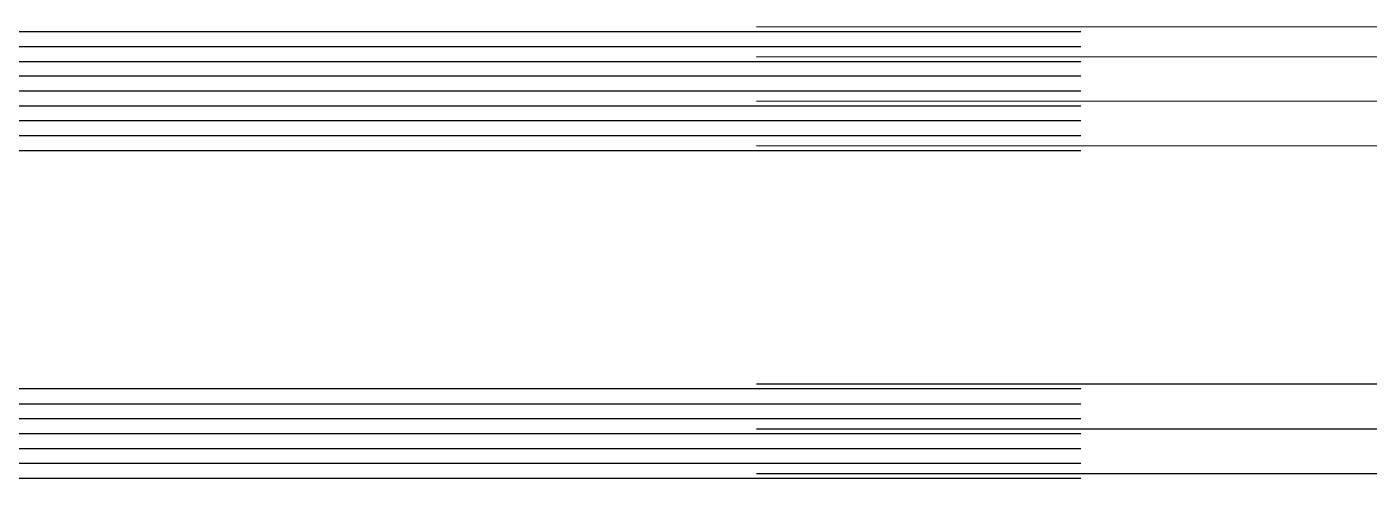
# Model space of a CAD drawing. Header units: inches. Extents: x 21 to 38546, y 13 to 15001.
# Drawn here: x 5110.79 to 5119.82, y 1292.81 to 1295.84 of the extents above; entities that cross this region are included whole.
import ezdxf

# ---------------------------------------------------------------- set-up
doc = ezdxf.new("R2010")
doc.units = ezdxf.units.IN
doc.header["$MEASUREMENT"] = 0
doc.layers.add('Z_MİM_00', color=8, linetype='Continuous', lineweight=25)
doc.layers.add('Z_MİM_MYM_CAM', color=8, linetype='Continuous', lineweight=25)

# ---------------------------------------------------------------- blocks, each defined once
blk = doc.blocks.new('A$C26d8dfcf')
at = {"layer": 'Z_MİM_MYM_CAM'}
for p, q in [((258.2858762190954, 22.62210715104993), (269.9183373947199, 22.62210715104993)), ((258.2858762190954, 22.52210715105002), (269.9183373947199, 22.52210715105002)), ((258.2858762190954, 22.42210715105011), (269.9183373947199, 22.42210715105011)), ((258.2858762190954, 20.12210715104993), (269.9183373947199, 20.12210715104993)), ((258.2858762190954, 20.02210715105002), (269.9183373947199, 20.02210715105002)), ((258.2858762190954, 19.92210715105011), (269.9183373947199, 19.92210715105011)), ((258.2858762190954, 19.8221071510502), (269.9183373947199, 19.8221071510502)), ((258.2858762190954, 19.72210715105029), (269.9183373947199, 19.72210715105029)), ((258.2858762190954, 19.62210715104992), (269.9183373947199, 19.62210715104992))]:
    blk.add_line(p, q, dxfattribs=at)
for points in [[(269.9183373947199, 22.3221071510502), (258.2858762190954, 22.3221071510502)], [(269.9183373947199, 22.22210715105029), (258.2858762190954, 22.22210715105029)], [(269.9183373947199, 22.12210715104993), (258.2858762190954, 22.12210715104993)], [(269.9183373947199, 22.02210715105002), (258.2858762190954, 22.02210715105002)], [(269.9183373947199, 21.92210715105011), (258.2858762190954, 21.92210715105011)], [(269.9183373947199, 21.8221071510502), (258.2858762190954, 21.8221071510502)], [(269.9183373947199, 21.8221071510502), (258.2858762190954, 21.8221071510502)], [(269.9183373947199, 20.2221071510503), (258.2858762190954, 20.2221071510503)], [(258.2858762190954, 20.2221071510503), (258.2858762190954, 19.62210715104992), (269.9183373947199, 19.62210715104992)], [(258.2858762190954, 19.62210715104992), (269.9183373947199, 19.62210715104992)], [(258.2858762190954, 19.62210715104992), (269.9183373947199, 19.62210715104992)]]:
    blk.add_lwpolyline(points, dxfattribs=at)
blk = doc.blocks.new('-KM- AL-2 EĞİMLİ CEPHE')
at = {"layer": 'Z_MİM_MYM_CAM'}
for p, q in [((-157.2893942929558, -56.481027730674, 8.6250769584e-06), (-253.6228335909109, -56.45666854182217, -0.001627494501216)), ((-253.6228682555593, -56.65666853884795, -0.001627494501216), (-157.2893942929521, -56.68103656596578, 8.6250769584e-06)), ((-155.7783942841205, -56.98127400851991, 8.6250769584e-06), (-253.6229144808022, -56.95666853528564, -0.001627494501216)), ((-158.2785791911928, -57.28088113265041, 8.6250769584e-06), (-253.6229607060231, -57.25666853172334, -0.001627494501216)), ((-155.7784674980038, -58.8812740204553, 8.6250769584e-06), (-253.6232072405837, -58.85666851273573, -0.001627494501216)), ((-253.6232534658266, -59.1566685091734, -0.001627494501216), (-155.7783942841205, -59.18127403566178, 8.6250769584e-06)), ((-253.6232996910694, -59.4566685056111, -0.001627494501216), (-154.9816363705511, -59.47861320113499, 8.6250769584e-06))]:
    blk.add_line(p, q, dxfattribs=at)
blk.add_blockref('A$C26d8dfcf', (-521.3600420525931, -79.11069514093606, 1.72501539168e-05))

msp = doc.modelspace()

# ---------------------------------------------------------------- block references
at = {"layer": 'Z_MİM_00'}
msp.add_blockref('-KM- AL-2 EĞİMLİ CEPHE', (5369.317827415297, 1352.295967590131), dxfattribs=at)

doc.saveas('drawing.dxf')
